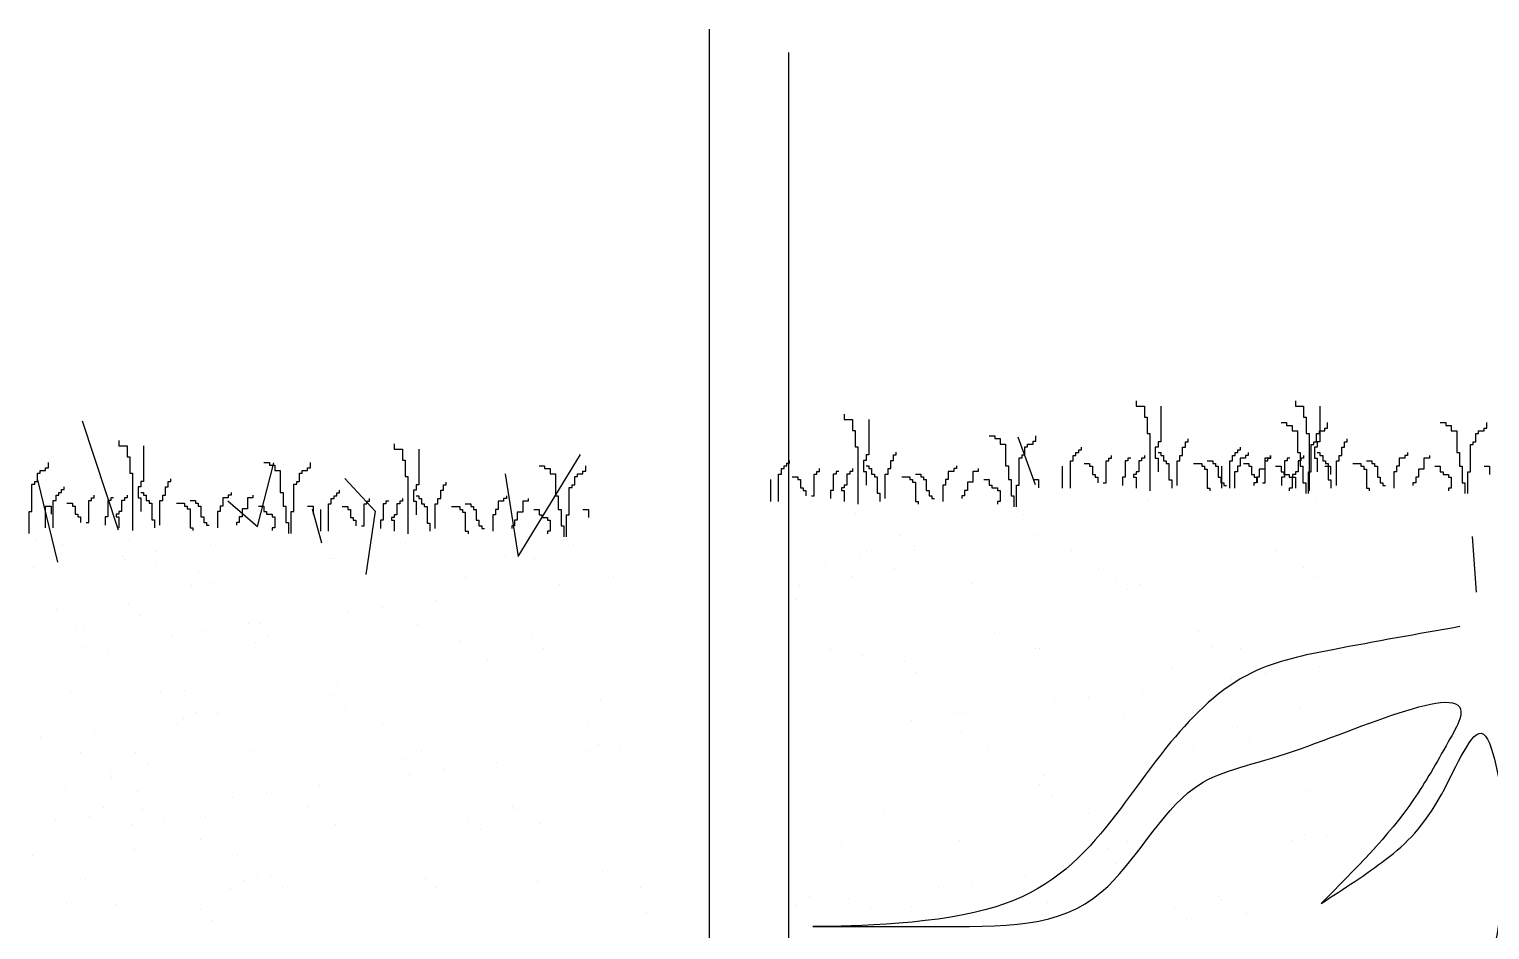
# Model space of a CAD drawing. Extents: x 109 to 4309, y -673 to 2245.
# Drawn here: x 2866.4 to 3310.6, y 872.6 to 1146.6 of the extents above; entities that cross this region are included whole.
import ezdxf

# ---------------------------------------------------------------- set-up
doc = ezdxf.new("R2010")
doc.units = 0
doc.header["$MEASUREMENT"] = 0
doc.layers.add('STAIR', color=140, linetype='CONTINUOUS')
doc.layers.add('TREE', color=3, linetype='CONTINUOUS')

msp = doc.modelspace()

# ---------------------------------------------------------------- linework, layer by layer
at = {"layer": 'STAIR', "linetype": 'CONTINUOUS'}
for p, q in [((3073.16, 1146.65), (3073.16, 477.8)), ((3097.35, 1139.57), (3097.35, 470.73))]:
    msp.add_line(p, q, dxfattribs=at)
at = {"layer": 'TREE', "linetype": 'CONTINUOUS'}
for p, q in [((3203.07, 1033.59), (3203.07, 1031.93)), ((3203.07, 1031.93), (3205.57, 1031.93)), ((3205.57, 1031.93), (3205.57, 1028.6)), ((3210.56, 1031.93), (3210.56, 1021.13)), ((3251.5, 1033.59), (3251.5, 1031.93)), ((3251.5, 1031.93), (3253.99, 1031.93)), ((3253.99, 1031.93), (3253.99, 1028.6)), ((3258.99, 1031.93), (3258.99, 1021.13)), ((3114.29, 1029.56), (3114.29, 1027.89)), ((3114.29, 1027.89), (3116.78, 1027.89)), ((3116.78, 1027.89), (3116.78, 1024.57)), ((3121.77, 1027.89), (3121.77, 1017.09)), ((3205.57, 1028.6), (3206.4, 1028.6)), ((3206.4, 1028.6), (3206.4, 1023.62)), ((3247.17, 1026.94), (3248.83, 1026.94)), ((3248.83, 1026.94), (3248.83, 1026.11)), ((3253.99, 1028.6), (3254.83, 1028.6)), ((3254.83, 1028.6), (3254.83, 1023.62)), ((3261.31, 1025.28), (3261.31, 1026.94)), ((3295.6, 1026.94), (3297.26, 1026.94)), ((3297.26, 1026.94), (3297.26, 1026.11)), ((3309.74, 1025.28), (3309.74, 1026.94)), ((3116.78, 1024.57), (3117.61, 1024.57)), ((3117.61, 1024.57), (3117.61, 1019.59)), ((3158.38, 1022.91), (3160.05, 1022.91)), ((3160.05, 1022.91), (3160.05, 1022.08)), ((3160.05, 1022.08), (3161.71, 1022.08)), ((3161.71, 1022.08), (3161.71, 1020.42)), ((3172.53, 1021.25), (3172.53, 1022.91)), ((3206.4, 1023.62), (3207.23, 1023.62)), ((3207.23, 1023.62), (3207.23, 1006.17)), ((3218.88, 1021.13), (3218.88, 1021.96)), ((3248.83, 1026.11), (3250.5, 1026.11)), ((3250.5, 1026.11), (3250.5, 1024.45)), ((3250.5, 1024.45), (3252.16, 1024.45)), ((3252.16, 1024.45), (3252.16, 1017.8)), ((3254.83, 1023.62), (3255.66, 1023.62)), ((3255.66, 1023.62), (3255.66, 1006.17)), ((3257.98, 1021.13), (3257.98, 1023.62)), ((3257.98, 1023.62), (3258.82, 1023.62)), ((3258.82, 1023.62), (3258.82, 1024.45)), ((3258.82, 1024.45), (3260.48, 1024.45)), ((3260.48, 1024.45), (3260.48, 1025.28)), ((3260.48, 1025.28), (3261.31, 1025.28)), ((3267.31, 1021.13), (3267.31, 1021.96)), ((3297.26, 1026.11), (3298.92, 1026.11)), ((3298.92, 1026.11), (3298.92, 1024.45)), ((3298.92, 1024.45), (3300.59, 1024.45)), ((3300.59, 1024.45), (3300.59, 1017.8)), ((3306.41, 1021.13), (3306.41, 1023.62)), ((3306.41, 1023.62), (3307.24, 1023.62)), ((3307.24, 1023.62), (3307.24, 1024.45)), ((3307.24, 1024.45), (3308.91, 1024.45)), ((3308.91, 1024.45), (3308.91, 1025.28)), ((3308.91, 1025.28), (3309.74, 1025.28)), ((2893.65, 1021.49), (2893.65, 1019.83)), ((2893.65, 1019.83), (2896.14, 1019.83)), ((2896.14, 1019.83), (2896.14, 1016.51)), ((2901.13, 1019.83), (2901.13, 1009.03)), ((2977.38, 1020.48), (2977.38, 1018.82)), ((2977.38, 1018.82), (2979.88, 1018.82)), ((2979.88, 1018.82), (2979.88, 1015.5)), ((2984.87, 1018.82), (2984.87, 1008.02)), ((3117.61, 1019.59), (3118.45, 1019.59)), ((3118.45, 1019.59), (3118.45, 1002.14)), ((3130.1, 1017.09), (3130.1, 1017.92)), ((3161.71, 1020.42), (3163.38, 1020.42)), ((3163.38, 1020.42), (3163.38, 1013.77)), ((3169.2, 1017.09), (3169.2, 1019.59)), ((3169.2, 1019.59), (3170.03, 1019.59)), ((3170.03, 1019.59), (3170.03, 1020.42)), ((3170.03, 1020.42), (3171.7, 1020.42)), ((3171.7, 1020.42), (3171.7, 1021.25)), ((3171.7, 1021.25), (3172.53, 1021.25)), ((3184.77, 1016.97), (3184.77, 1017.8)), ((3184.77, 1017.8), (3185.6, 1017.8)), ((3185.6, 1017.8), (3185.6, 1018.63)), ((3185.6, 1018.63), (3186.43, 1018.63)), ((3186.43, 1018.63), (3186.43, 1019.46)), ((3209.73, 1019.46), (3208.89, 1019.46)), ((3208.89, 1019.46), (3208.89, 1016.14)), ((3210.56, 1021.13), (3209.73, 1021.13)), ((3209.73, 1021.13), (3209.73, 1019.46)), ((3209.73, 1017.8), (3210.56, 1017.8)), ((3210.56, 1017.8), (3210.56, 1016.97)), ((3217.21, 1016.97), (3217.21, 1019.46)), ((3217.21, 1019.46), (3218.05, 1019.46)), ((3218.05, 1019.46), (3218.05, 1021.13)), ((3218.05, 1021.13), (3218.88, 1021.13)), ((3233.19, 1016.97), (3233.19, 1017.8)), ((3233.19, 1017.8), (3234.02, 1017.8)), ((3234.02, 1017.8), (3234.02, 1018.63)), ((3234.02, 1018.63), (3234.86, 1018.63)), ((3234.86, 1018.63), (3234.86, 1019.46)), ((3237.18, 1017.8), (3237.18, 1016.97)), ((3252.16, 1017.8), (3252.99, 1017.8)), ((3252.99, 1017.8), (3252.99, 1013.65)), ((3256.32, 1011.99), (3256.32, 1020.29)), ((3256.32, 1020.29), (3257.15, 1020.29)), ((3257.15, 1020.29), (3257.15, 1021.13)), ((3257.15, 1021.13), (3257.98, 1021.13)), ((3258.15, 1019.46), (3257.32, 1019.46)), ((3257.32, 1019.46), (3257.32, 1016.14)), ((3258.99, 1021.13), (3258.15, 1021.13)), ((3258.15, 1021.13), (3258.15, 1019.46)), ((3258.15, 1017.8), (3258.99, 1017.8)), ((3258.99, 1017.8), (3258.99, 1016.97)), ((3265.64, 1016.97), (3265.64, 1019.46)), ((3265.64, 1019.46), (3266.47, 1019.46)), ((3266.47, 1019.46), (3266.47, 1021.13)), ((3266.47, 1021.13), (3267.31, 1021.13)), ((3285.61, 1017.8), (3285.61, 1016.97)), ((3300.59, 1017.8), (3301.42, 1017.8)), ((3301.42, 1017.8), (3301.42, 1013.65)), ((3304.75, 1011.99), (3304.75, 1020.29)), ((3304.75, 1020.29), (3305.58, 1020.29)), ((3305.58, 1020.29), (3305.58, 1021.13)), ((3305.58, 1021.13), (3306.41, 1021.13)), ((2871.35, 1012.35), (2871.35, 1013.18)), ((2871.35, 1013.18), (2872.18, 1013.18)), ((2872.18, 1013.18), (2872.18, 1014.84)), ((2896.14, 1016.51), (2896.97, 1016.51)), ((2896.97, 1016.51), (2896.97, 1011.52)), ((2937.74, 1014.84), (2939.41, 1014.84)), ((2939.41, 1014.84), (2939.41, 1014.01)), ((2939.41, 1014.01), (2941.07, 1014.01)), ((2941.07, 1014.01), (2941.07, 1012.35)), ((2951.06, 1012.35), (2951.06, 1013.18)), ((2951.06, 1013.18), (2951.89, 1013.18)), ((2951.89, 1013.18), (2951.89, 1014.84)), ((2979.88, 1015.5), (2980.71, 1015.5)), ((2980.71, 1015.5), (2980.71, 1010.51)), ((3021.48, 1013.84), (3023.15, 1013.84)), ((3023.15, 1013.84), (3023.15, 1013.01)), ((3023.15, 1013.01), (3024.81, 1013.01)), ((3024.81, 1013.01), (3024.81, 1011.34)), ((3035.63, 1012.17), (3035.63, 1013.84)), ((3095.98, 1012.94), (3095.98, 1013.77)), ((3095.98, 1013.77), (3096.81, 1013.77)), ((3096.81, 1013.77), (3096.81, 1014.6)), ((3096.81, 1014.6), (3097.65, 1014.6)), ((3097.65, 1014.6), (3097.65, 1015.43)), ((3120.94, 1015.43), (3120.11, 1015.43)), ((3120.11, 1015.43), (3120.11, 1012.11)), ((3121.77, 1017.09), (3120.94, 1017.09)), ((3120.94, 1017.09), (3120.94, 1015.43)), ((3120.94, 1013.77), (3121.77, 1013.77)), ((3121.77, 1013.77), (3121.77, 1012.94)), ((3128.43, 1012.94), (3128.43, 1015.43)), ((3128.43, 1015.43), (3129.26, 1015.43)), ((3129.26, 1015.43), (3129.26, 1017.09)), ((3129.26, 1017.09), (3130.1, 1017.09)), ((3148.4, 1013.77), (3148.4, 1012.94)), ((3163.38, 1013.77), (3164.21, 1013.77)), ((3164.21, 1013.77), (3164.21, 1009.62)), ((3167.54, 1007.95), (3167.54, 1016.26)), ((3167.54, 1016.26), (3168.37, 1016.26)), ((3168.37, 1016.26), (3168.37, 1017.09)), ((3168.37, 1017.09), (3169.2, 1017.09)), ((3180.6, 1013.65), (3180.6, 1007)), ((3183.1, 1007), (3183.1, 1015.31)), ((3183.1, 1015.31), (3183.93, 1015.31)), ((3183.93, 1015.31), (3183.93, 1016.97)), ((3183.93, 1016.97), (3184.77, 1016.97)), ((3187.26, 1014.48), (3188.93, 1014.48)), ((3188.93, 1014.48), (3188.93, 1013.65)), ((3188.93, 1013.65), (3189.76, 1013.65)), ((3189.76, 1013.65), (3189.76, 1011.16)), ((3193.92, 1008.66), (3193.92, 1015.31)), ((3193.92, 1015.31), (3194.75, 1015.31)), ((3194.75, 1015.31), (3194.75, 1016.14)), ((3194.75, 1016.14), (3195.58, 1016.14)), ((3195.58, 1016.14), (3195.58, 1016.97)), ((3200.57, 1015.31), (3199.74, 1015.31)), ((3199.74, 1015.31), (3199.74, 1010.32)), ((3201.41, 1016.14), (3200.57, 1016.14)), ((3200.57, 1016.14), (3200.57, 1015.31)), ((3204.73, 1015.31), (3203.9, 1015.31)), ((3203.9, 1015.31), (3203.9, 1011.99)), ((3205.57, 1016.14), (3204.73, 1016.14)), ((3204.73, 1016.14), (3204.73, 1015.31)), ((3205.57, 1016.97), (3205.57, 1016.14)), ((3208.89, 1016.14), (3209.73, 1016.14)), ((3209.73, 1016.14), (3209.73, 1011.99)), ((3210.56, 1016.97), (3211.39, 1016.97)), ((3211.39, 1016.97), (3211.39, 1015.31)), ((3211.39, 1015.31), (3212.22, 1015.31)), ((3212.22, 1015.31), (3212.22, 1014.48)), ((3212.22, 1014.48), (3213.05, 1014.48)), ((3213.05, 1014.48), (3213.05, 1009.49)), ((3215.55, 1007.83), (3215.55, 1015.31)), ((3215.55, 1015.31), (3216.38, 1015.31)), ((3216.38, 1015.31), (3216.38, 1016.97)), ((3216.38, 1016.97), (3217.21, 1016.97)), ((3220.54, 1014.48), (3223.04, 1014.48)), ((3223.04, 1014.48), (3223.04, 1013.65)), ((3223.04, 1013.65), (3223.87, 1013.65)), ((3223.87, 1013.65), (3223.87, 1012.82)), ((3224.7, 1015.31), (3226.37, 1015.31)), ((3226.37, 1015.31), (3226.37, 1014.48)), ((3226.37, 1014.48), (3227.2, 1014.48)), ((3227.2, 1014.48), (3227.2, 1013.65)), ((3227.2, 1013.65), (3228.03, 1013.65)), ((3228.03, 1013.65), (3228.03, 1010.32)), ((3229.03, 1013.65), (3229.03, 1007)), ((3231.53, 1007), (3231.53, 1015.31)), ((3231.53, 1015.31), (3232.36, 1015.31)), ((3232.36, 1015.31), (3232.36, 1016.97)), ((3232.36, 1016.97), (3233.19, 1016.97)), ((3234.69, 1013.65), (3233.86, 1013.65)), ((3233.86, 1013.65), (3233.86, 1011.99)), ((3236.35, 1016.14), (3234.69, 1016.14)), ((3234.69, 1016.14), (3234.69, 1013.65)), ((3235.69, 1014.48), (3237.35, 1014.48)), ((3237.18, 1016.97), (3236.35, 1016.97)), ((3236.35, 1016.97), (3236.35, 1016.14)), ((3237.35, 1014.48), (3237.35, 1013.65)), ((3237.35, 1013.65), (3238.18, 1013.65)), ((3238.18, 1013.65), (3238.18, 1011.16)), ((3243.84, 1016.14), (3242.18, 1016.14)), ((3242.18, 1016.14), (3242.18, 1012.82)), ((3242.35, 1008.66), (3242.35, 1015.31)), ((3242.35, 1015.31), (3243.18, 1015.31)), ((3243.18, 1015.31), (3243.18, 1016.14)), ((3243.18, 1016.14), (3244.01, 1016.14)), ((3243.84, 1016.97), (3243.84, 1016.14)), ((3244.01, 1016.14), (3244.01, 1016.97)), ((3245.5, 1013.65), (3247.17, 1013.65)), ((3247.17, 1013.65), (3247.17, 1011.99)), ((3249, 1015.31), (3248.17, 1015.31)), ((3248.17, 1015.31), (3248.17, 1010.32)), ((3249.83, 1016.14), (3249, 1016.14)), ((3249, 1016.14), (3249, 1015.31)), ((3253.16, 1015.31), (3252.33, 1015.31)), ((3252.33, 1015.31), (3252.33, 1011.99)), ((3252.99, 1013.65), (3253.82, 1013.65)), ((3253.99, 1016.14), (3253.16, 1016.14)), ((3253.16, 1016.14), (3253.16, 1015.31)), ((3253.82, 1013.65), (3253.82, 1008.66)), ((3253.99, 1016.97), (3253.99, 1016.14)), ((3257.32, 1016.14), (3258.15, 1016.14)), ((3258.15, 1016.14), (3258.15, 1011.99)), ((3258.99, 1016.97), (3259.82, 1016.97)), ((3259.82, 1016.97), (3259.82, 1015.31)), ((3259.82, 1015.31), (3260.65, 1015.31)), ((3260.48, 1013.65), (3262.15, 1013.65)), ((3260.65, 1015.31), (3260.65, 1014.48)), ((3260.65, 1014.48), (3261.48, 1014.48)), ((3261.48, 1014.48), (3261.48, 1009.49)), ((3262.15, 1013.65), (3262.15, 1011.16)), ((3263.98, 1007.83), (3263.98, 1015.31)), ((3263.98, 1015.31), (3264.81, 1015.31)), ((3264.81, 1015.31), (3264.81, 1016.97)), ((3264.81, 1016.97), (3265.64, 1016.97)), ((3268.97, 1014.48), (3271.47, 1014.48)), ((3271.47, 1014.48), (3271.47, 1013.65)), ((3271.47, 1013.65), (3272.3, 1013.65)), ((3272.3, 1013.65), (3272.3, 1012.82)), ((3273.13, 1015.31), (3274.79, 1015.31)), ((3274.79, 1015.31), (3274.79, 1014.48)), ((3274.79, 1014.48), (3275.63, 1014.48)), ((3275.63, 1014.48), (3275.63, 1013.65)), ((3275.63, 1013.65), (3276.46, 1013.65)), ((3276.46, 1013.65), (3276.46, 1010.32)), ((3283.12, 1013.65), (3282.28, 1013.65)), ((3282.28, 1013.65), (3282.28, 1011.99)), ((3284.78, 1016.14), (3283.12, 1016.14)), ((3283.12, 1016.14), (3283.12, 1013.65)), ((3285.61, 1016.97), (3284.78, 1016.97)), ((3284.78, 1016.97), (3284.78, 1016.14)), ((3292.27, 1016.14), (3290.6, 1016.14)), ((3290.6, 1016.14), (3290.6, 1012.82)), ((3292.27, 1016.97), (3292.27, 1016.14)), ((3293.93, 1013.65), (3295.6, 1013.65)), ((3295.6, 1013.65), (3295.6, 1011.99)), ((3301.42, 1013.65), (3302.25, 1013.65)), ((3302.25, 1013.65), (3302.25, 1008.66)), ((3308.91, 1013.65), (3310.57, 1013.65)), ((3310.57, 1013.65), (3310.57, 1011.16)), ((2868.02, 1008.2), (2868.02, 1009.03)), ((2868.02, 1009.03), (2868.86, 1009.03)), ((2868.86, 1009.03), (2868.86, 1011.52)), ((2868.86, 1011.52), (2869.69, 1011.52)), ((2869.69, 1011.52), (2869.69, 1012.35)), ((2869.69, 1012.35), (2871.35, 1012.35)), ((2896.97, 1011.52), (2897.81, 1011.52)), ((2897.81, 1011.52), (2897.81, 994.07)), ((2901.13, 1009.03), (2900.3, 1009.03)), ((2900.3, 1009.03), (2900.3, 1007.37)), ((2908.62, 1007.37), (2908.62, 1009.03)), ((2908.62, 1009.03), (2909.45, 1009.03)), ((2909.45, 1009.03), (2909.45, 1009.86)), ((2941.07, 1012.35), (2942.74, 1012.35)), ((2942.74, 1012.35), (2942.74, 1005.71)), ((2947.73, 1008.2), (2947.73, 1009.03)), ((2947.73, 1009.03), (2948.56, 1009.03)), ((2948.56, 1009.03), (2948.56, 1011.52)), ((2948.56, 1011.52), (2949.39, 1011.52)), ((2949.39, 1011.52), (2949.39, 1012.35)), ((2949.39, 1012.35), (2951.06, 1012.35)), ((2980.71, 1010.51), (2981.54, 1010.51)), ((2981.54, 1010.51), (2981.54, 993.07)), ((2993.19, 1008.02), (2993.19, 1008.85)), ((3024.81, 1011.34), (3026.47, 1011.34)), ((3026.47, 1011.34), (3026.47, 1004.7)), ((3032.3, 1008.02), (3032.3, 1010.51)), ((3032.3, 1010.51), (3033.13, 1010.51)), ((3033.13, 1010.51), (3033.13, 1011.34)), ((3033.13, 1011.34), (3034.8, 1011.34)), ((3034.8, 1011.34), (3034.8, 1012.17)), ((3034.8, 1012.17), (3035.63, 1012.17)), ((3091.82, 1009.62), (3091.82, 1002.97)), ((3094.32, 1002.97), (3094.32, 1011.28)), ((3094.32, 1011.28), (3095.15, 1011.28)), ((3095.15, 1011.28), (3095.15, 1012.94)), ((3095.15, 1012.94), (3095.98, 1012.94)), ((3098.48, 1010.45), (3100.14, 1010.45)), ((3100.14, 1010.45), (3100.14, 1009.62)), ((3100.14, 1009.62), (3100.97, 1009.62)), ((3100.97, 1009.62), (3100.97, 1007.12)), ((3105.13, 1004.63), (3105.13, 1011.28)), ((3105.13, 1011.28), (3105.97, 1011.28)), ((3105.97, 1011.28), (3105.97, 1012.11)), ((3105.97, 1012.11), (3106.8, 1012.11)), ((3106.8, 1012.11), (3106.8, 1012.94)), ((3111.79, 1011.28), (3110.96, 1011.28)), ((3110.96, 1011.28), (3110.96, 1006.29)), ((3112.62, 1012.11), (3111.79, 1012.11)), ((3111.79, 1012.11), (3111.79, 1011.28)), ((3115.95, 1011.28), (3115.12, 1011.28)), ((3115.12, 1011.28), (3115.12, 1007.95)), ((3116.78, 1012.11), (3115.95, 1012.11)), ((3115.95, 1012.11), (3115.95, 1011.28)), ((3116.78, 1012.94), (3116.78, 1012.11)), ((3120.11, 1012.11), (3120.94, 1012.11)), ((3120.94, 1012.11), (3120.94, 1007.95)), ((3121.77, 1012.94), (3122.61, 1012.94)), ((3122.61, 1012.94), (3122.61, 1011.28)), ((3122.61, 1011.28), (3123.44, 1011.28)), ((3123.44, 1011.28), (3123.44, 1010.45)), ((3123.44, 1010.45), (3124.27, 1010.45)), ((3124.27, 1010.45), (3124.27, 1005.46)), ((3126.77, 1003.8), (3126.77, 1011.28)), ((3126.77, 1011.28), (3127.6, 1011.28)), ((3127.6, 1011.28), (3127.6, 1012.94)), ((3127.6, 1012.94), (3128.43, 1012.94)), ((3131.76, 1010.45), (3134.26, 1010.45)), ((3134.26, 1010.45), (3134.26, 1009.62)), ((3134.26, 1009.62), (3135.09, 1009.62)), ((3135.09, 1009.62), (3135.09, 1008.78)), ((3135.09, 1008.78), (3135.92, 1008.78)), ((3135.92, 1011.28), (3137.58, 1011.28)), ((3135.92, 1008.78), (3135.92, 1002.97)), ((3137.58, 1011.28), (3137.58, 1010.45)), ((3137.58, 1010.45), (3138.42, 1010.45)), ((3138.42, 1010.45), (3138.42, 1009.62)), ((3138.42, 1009.62), (3139.25, 1009.62)), ((3139.25, 1009.62), (3139.25, 1006.29)), ((3145.9, 1009.62), (3145.07, 1009.62)), ((3145.07, 1009.62), (3145.07, 1007.95)), ((3147.57, 1012.11), (3145.9, 1012.11)), ((3145.9, 1012.11), (3145.9, 1009.62)), ((3148.4, 1012.94), (3147.57, 1012.94)), ((3147.57, 1012.94), (3147.57, 1012.11)), ((3153.39, 1008.78), (3151.73, 1008.78)), ((3151.73, 1008.78), (3151.73, 1006.29)), ((3155.06, 1012.11), (3153.39, 1012.11)), ((3153.39, 1012.11), (3153.39, 1008.78)), ((3155.06, 1012.94), (3155.06, 1012.11)), ((3156.72, 1009.62), (3158.38, 1009.62)), ((3158.38, 1009.62), (3158.38, 1007.95)), ((3164.21, 1009.62), (3165.04, 1009.62)), ((3165.04, 1009.62), (3165.04, 1004.63)), ((3171.7, 1009.62), (3173.36, 1009.62)), ((3173.36, 1009.62), (3173.36, 1007.12)), ((3189.76, 1011.16), (3190.59, 1011.16)), ((3190.59, 1011.16), (3190.59, 1010.32)), ((3190.59, 1010.32), (3191.42, 1010.32)), ((3191.42, 1010.32), (3191.42, 1008.66)), ((3193.09, 1008.66), (3193.92, 1008.66)), ((3199.74, 1010.32), (3198.91, 1010.32)), ((3198.91, 1010.32), (3198.91, 1007.83)), ((3203.07, 1011.16), (3202.24, 1011.16)), ((3202.24, 1011.16), (3202.24, 1010.32)), ((3202.24, 1010.32), (3203.07, 1010.32)), ((3203.9, 1011.99), (3203.07, 1011.99)), ((3203.07, 1011.99), (3203.07, 1011.16)), ((3203.07, 1010.32), (3203.07, 1007)), ((3213.05, 1009.49), (3213.89, 1009.49)), ((3213.89, 1009.49), (3213.89, 1007)), ((3223.87, 1012.82), (3224.7, 1012.82)), ((3224.7, 1012.82), (3224.7, 1007)), ((3228.03, 1010.32), (3228.86, 1010.32)), ((3228.86, 1010.32), (3228.86, 1008.66)), ((3228.86, 1008.66), (3229.7, 1008.66)), ((3229.7, 1008.66), (3229.7, 1007.83)), ((3233.86, 1011.99), (3233.02, 1011.99)), ((3233.02, 1011.99), (3233.02, 1007)), ((3238.18, 1011.16), (3239.02, 1011.16)), ((3239.68, 1008.66), (3238.85, 1008.66)), ((3238.85, 1008.66), (3238.85, 1007.83)), ((3239.02, 1011.16), (3239.02, 1010.32)), ((3239.02, 1010.32), (3239.85, 1010.32)), ((3240.51, 1010.32), (3239.68, 1010.32)), ((3239.68, 1010.32), (3239.68, 1008.66)), ((3239.85, 1010.32), (3239.85, 1008.66)), ((3242.18, 1012.82), (3240.51, 1012.82)), ((3240.51, 1012.82), (3240.51, 1010.32)), ((3241.51, 1008.66), (3242.35, 1008.66)), ((3247.17, 1011.99), (3248, 1011.99)), ((3248.17, 1010.32), (3247.34, 1010.32)), ((3247.34, 1010.32), (3247.34, 1007.83)), ((3248, 1011.99), (3248, 1011.16)), ((3248, 1011.16), (3249.66, 1011.16)), ((3249.66, 1011.16), (3249.66, 1010.32)), ((3249.66, 1010.32), (3250.5, 1010.32)), ((3250.5, 1010.32), (3250.5, 1007)), ((3251.5, 1011.16), (3250.67, 1011.16)), ((3250.67, 1011.16), (3250.67, 1010.32)), ((3250.67, 1010.32), (3251.5, 1010.32)), ((3252.33, 1011.99), (3251.5, 1011.99)), ((3251.5, 1011.99), (3251.5, 1011.16)), ((3251.5, 1010.32), (3251.5, 1007)), ((3253.82, 1008.66), (3254.66, 1008.66)), ((3254.66, 1008.66), (3254.66, 1005.34)), ((3255.49, 1005.34), (3255.49, 1011.99)), ((3255.49, 1011.99), (3256.32, 1011.99)), ((3261.48, 1009.49), (3262.31, 1009.49)), ((3262.31, 1009.49), (3262.31, 1007)), ((3272.3, 1012.82), (3273.13, 1012.82)), ((3273.13, 1012.82), (3273.13, 1007)), ((3276.46, 1010.32), (3277.29, 1010.32)), ((3277.29, 1010.32), (3277.29, 1008.66)), ((3277.29, 1008.66), (3278.12, 1008.66)), ((3278.12, 1008.66), (3278.12, 1007.83)), ((3282.28, 1011.99), (3281.45, 1011.99)), ((3281.45, 1011.99), (3281.45, 1007)), ((3288.11, 1008.66), (3287.28, 1008.66)), ((3287.28, 1008.66), (3287.28, 1007.83)), ((3288.94, 1010.32), (3288.11, 1010.32)), ((3288.11, 1010.32), (3288.11, 1008.66)), ((3290.6, 1012.82), (3288.94, 1012.82)), ((3288.94, 1012.82), (3288.94, 1010.32)), ((3295.6, 1011.99), (3296.43, 1011.99)), ((3296.43, 1011.99), (3296.43, 1011.16)), ((3296.43, 1011.16), (3298.09, 1011.16)), ((3298.09, 1011.16), (3298.09, 1010.32)), ((3298.09, 1010.32), (3298.92, 1010.32)), ((3298.92, 1010.32), (3298.92, 1007)), ((3302.25, 1008.66), (3303.08, 1008.66)), ((3303.08, 1008.66), (3303.08, 1005.34)), ((3303.92, 1005.34), (3303.92, 1011.99)), ((3303.92, 1011.99), (3304.75, 1011.99)), ((2867.19, 999.89), (2867.19, 1008.2)), ((2867.19, 1008.2), (2868.02, 1008.2)), ((2874.51, 1003.21), (2874.51, 1004.87)), ((2874.51, 1004.87), (2875.34, 1004.87)), ((2875.34, 1004.87), (2875.34, 1005.71)), ((2875.34, 1005.71), (2876.17, 1005.71)), ((2876.17, 1005.71), (2876.17, 1006.54)), ((2876.17, 1006.54), (2877, 1006.54)), ((2877, 1006.54), (2877, 1007.37)), ((2886.16, 1004.04), (2886.16, 1004.87)), ((2896.14, 1004.87), (2896.14, 1004.04)), ((2900.3, 1007.37), (2899.47, 1007.37)), ((2899.47, 1007.37), (2899.47, 1004.04)), ((2900.3, 1005.71), (2901.13, 1005.71)), ((2901.13, 1005.71), (2901.13, 1004.87)), ((2901.13, 1004.87), (2901.97, 1004.87)), ((2901.97, 1004.87), (2901.97, 1003.21)), ((2906.96, 1003.21), (2906.96, 1004.87)), ((2906.96, 1004.87), (2907.79, 1004.87)), ((2907.79, 1004.87), (2907.79, 1007.37)), ((2907.79, 1007.37), (2908.62, 1007.37)), ((2927.76, 1004.87), (2926.93, 1004.87)), ((2926.93, 1004.87), (2926.93, 1004.04)), ((2927.76, 1005.71), (2927.76, 1004.87)), ((2934.42, 1004.87), (2934.42, 1004.04)), ((2942.74, 1005.71), (2943.57, 1005.71)), ((2943.57, 1005.71), (2943.57, 1001.55)), ((2946.9, 999.89), (2946.9, 1008.2)), ((2946.9, 1008.2), (2947.73, 1008.2)), ((2959.08, 1003.87), (2959.08, 1004.7)), ((2959.08, 1004.7), (2959.91, 1004.7)), ((2959.91, 1004.7), (2959.91, 1005.53)), ((2959.91, 1005.53), (2960.74, 1005.53)), ((2960.74, 1005.53), (2960.74, 1006.36)), ((2984.04, 1006.36), (2983.21, 1006.36)), ((2983.21, 1006.36), (2983.21, 1003.04)), ((2984.87, 1008.02), (2984.04, 1008.02)), ((2984.04, 1008.02), (2984.04, 1006.36)), ((2984.04, 1004.7), (2984.87, 1004.7)), ((2984.87, 1004.7), (2984.87, 1003.87)), ((2991.53, 1003.87), (2991.53, 1006.36)), ((2991.53, 1006.36), (2992.36, 1006.36)), ((2992.36, 1006.36), (2992.36, 1008.02)), ((2992.36, 1008.02), (2993.19, 1008.02)), ((3011.5, 1004.7), (3011.5, 1003.87)), ((3026.47, 1004.7), (3027.31, 1004.7)), ((3027.31, 1004.7), (3027.31, 1000.54)), ((3030.64, 998.88), (3030.64, 1007.19)), ((3030.64, 1007.19), (3031.47, 1007.19)), ((3031.47, 1007.19), (3031.47, 1008.02)), ((3031.47, 1008.02), (3032.3, 1008.02)), ((3100.97, 1007.12), (3101.81, 1007.12)), ((3101.81, 1007.12), (3101.81, 1006.29)), ((3101.81, 1006.29), (3102.64, 1006.29)), ((3102.64, 1006.29), (3102.64, 1004.63)), ((3104.3, 1004.63), (3105.13, 1004.63)), ((3110.96, 1006.29), (3110.13, 1006.29)), ((3110.13, 1006.29), (3110.13, 1003.8)), ((3114.29, 1007.12), (3113.45, 1007.12)), ((3113.45, 1007.12), (3113.45, 1006.29)), ((3113.45, 1006.29), (3114.29, 1006.29)), ((3115.12, 1007.95), (3114.29, 1007.95)), ((3114.29, 1007.95), (3114.29, 1007.12)), ((3114.29, 1006.29), (3114.29, 1002.97)), ((3124.27, 1005.46), (3125.1, 1005.46)), ((3125.1, 1005.46), (3125.1, 1002.97)), ((3139.25, 1006.29), (3140.08, 1006.29)), ((3140.08, 1006.29), (3140.08, 1004.63)), ((3140.08, 1004.63), (3140.91, 1004.63)), ((3140.91, 1004.63), (3140.91, 1003.8)), ((3145.07, 1007.95), (3144.24, 1007.95)), ((3144.24, 1007.95), (3144.24, 1002.97)), ((3150.9, 1004.63), (3150.06, 1004.63)), ((3150.06, 1004.63), (3150.06, 1003.8)), ((3151.73, 1006.29), (3150.9, 1006.29)), ((3150.9, 1006.29), (3150.9, 1004.63)), ((3158.38, 1007.95), (3159.22, 1007.95)), ((3159.22, 1007.95), (3159.22, 1007.12)), ((3159.22, 1007.12), (3160.88, 1007.12)), ((3160.88, 1007.12), (3160.88, 1006.29)), ((3160.88, 1006.29), (3161.71, 1006.29)), ((3161.71, 1006.29), (3161.71, 1002.97)), ((3165.04, 1004.63), (3165.87, 1004.63)), ((3165.87, 1004.63), (3165.87, 1001.31)), ((3166.7, 1001.31), (3166.7, 1007.95)), ((3166.7, 1007.95), (3167.54, 1007.95)), ((3224.7, 1007), (3225.54, 1007)), ((3225.54, 1007), (3225.54, 1006.17)), ((3229.7, 1007.83), (3230.53, 1007.83)), ((3250.5, 1007), (3249.66, 1007)), ((3249.66, 1007), (3249.66, 1006.17)), ((3273.13, 1007), (3273.96, 1007)), ((3273.96, 1007), (3273.96, 1006.17)), ((3278.12, 1007.83), (3278.95, 1007.83)), ((3298.92, 1007), (3298.09, 1007)), ((3298.09, 1007), (3298.09, 1006.17)), ((2866.36, 993.24), (2866.36, 999.89)), ((2866.36, 999.89), (2867.19, 999.89)), ((2871.18, 1001.55), (2871.18, 994.9)), ((2871.35, 1001.55), (2873.02, 1001.55)), ((2873.02, 1001.55), (2873.02, 999.06)), ((2873.68, 994.9), (2873.68, 1003.21)), ((2873.68, 1003.21), (2874.51, 1003.21)), ((2877.84, 1002.38), (2879.5, 1002.38)), ((2879.5, 1002.38), (2879.5, 1001.55)), ((2879.5, 1001.55), (2880.33, 1001.55)), ((2880.33, 1001.55), (2880.33, 999.06)), ((2884.49, 996.57), (2884.49, 1003.21)), ((2884.49, 1003.21), (2885.33, 1003.21)), ((2885.33, 1003.21), (2885.33, 1004.04)), ((2885.33, 1004.04), (2886.16, 1004.04)), ((2891.15, 1003.21), (2890.32, 1003.21)), ((2890.32, 1003.21), (2890.32, 998.23)), ((2891.98, 1004.04), (2891.15, 1004.04)), ((2891.15, 1004.04), (2891.15, 1003.21)), ((2894.48, 999.89), (2893.65, 999.89)), ((2893.65, 999.89), (2893.65, 999.06)), ((2895.31, 1003.21), (2894.48, 1003.21)), ((2894.48, 1003.21), (2894.48, 999.89)), ((2896.14, 1004.04), (2895.31, 1004.04)), ((2895.31, 1004.04), (2895.31, 1003.21)), ((2899.47, 1004.04), (2900.3, 1004.04)), ((2900.3, 1004.04), (2900.3, 999.89)), ((2901.97, 1003.21), (2902.8, 1003.21)), ((2902.8, 1003.21), (2902.8, 1002.38)), ((2902.8, 1002.38), (2903.63, 1002.38)), ((2903.63, 1002.38), (2903.63, 997.4)), ((2906.13, 995.73), (2906.13, 1003.21)), ((2906.13, 1003.21), (2906.96, 1003.21)), ((2911.12, 1002.38), (2913.61, 1002.38)), ((2913.61, 1002.38), (2913.61, 1001.55)), ((2913.61, 1001.55), (2914.45, 1001.55)), ((2914.45, 1001.55), (2914.45, 1000.72)), ((2914.45, 1000.72), (2915.28, 1000.72)), ((2915.28, 1003.21), (2916.94, 1003.21)), ((2915.28, 1000.72), (2915.28, 994.9)), ((2916.94, 1003.21), (2916.94, 1002.38)), ((2916.94, 1002.38), (2917.78, 1002.38)), ((2917.78, 1002.38), (2917.78, 1001.55)), ((2917.78, 1001.55), (2918.61, 1001.55)), ((2918.61, 1001.55), (2918.61, 998.23)), ((2924.43, 999.89), (2923.6, 999.89)), ((2923.6, 999.89), (2923.6, 994.9)), ((2925.26, 1001.55), (2924.43, 1001.55)), ((2924.43, 1001.55), (2924.43, 999.89)), ((2926.93, 1004.04), (2925.26, 1004.04)), ((2925.26, 1004.04), (2925.26, 1001.55)), ((2932.75, 1000.72), (2931.09, 1000.72)), ((2931.09, 1000.72), (2931.09, 998.23)), ((2934.42, 1004.04), (2932.75, 1004.04)), ((2932.75, 1004.04), (2932.75, 1000.72)), ((2936.08, 1001.55), (2937.74, 1001.55)), ((2937.74, 1001.55), (2937.74, 999.89)), ((2937.74, 999.89), (2938.58, 999.89)), ((2938.58, 999.89), (2938.58, 999.06)), ((2943.57, 1001.55), (2944.4, 1001.55)), ((2944.4, 1001.55), (2944.4, 996.57)), ((2946.06, 993.24), (2946.06, 999.89)), ((2946.06, 999.89), (2946.9, 999.89)), ((2951.06, 1001.55), (2952.72, 1001.55)), ((2952.72, 1001.55), (2952.72, 999.06)), ((2954.92, 1000.54), (2954.92, 993.9)), ((2957.42, 993.9), (2957.42, 1002.2)), ((2957.42, 1002.2), (2958.25, 1002.2)), ((2958.25, 1002.2), (2958.25, 1003.87)), ((2958.25, 1003.87), (2959.08, 1003.87)), ((2961.58, 1001.37), (2963.24, 1001.37)), ((2963.24, 1001.37), (2963.24, 1000.54)), ((2963.24, 1000.54), (2964.07, 1000.54)), ((2964.07, 1000.54), (2964.07, 998.05)), ((2968.23, 995.56), (2968.23, 1002.2)), ((2968.23, 1002.2), (2969.06, 1002.2)), ((2969.06, 1002.2), (2969.06, 1003.04)), ((2969.06, 1003.04), (2969.9, 1003.04)), ((2969.9, 1003.04), (2969.9, 1003.87)), ((2974.89, 1002.2), (2974.06, 1002.2)), ((2974.06, 1002.2), (2974.06, 997.22)), ((2975.72, 1003.04), (2974.89, 1003.04)), ((2974.89, 1003.04), (2974.89, 1002.2)), ((2979.05, 1002.2), (2978.22, 1002.2)), ((2978.22, 1002.2), (2978.22, 998.88)), ((2979.88, 1003.04), (2979.05, 1003.04)), ((2979.05, 1003.04), (2979.05, 1002.2)), ((2979.88, 1003.87), (2979.88, 1003.04)), ((2983.21, 1003.04), (2984.04, 1003.04)), ((2984.04, 1003.04), (2984.04, 998.88)), ((2984.87, 1003.87), (2985.7, 1003.87)), ((2985.7, 1003.87), (2985.7, 1002.2)), ((2985.7, 1002.2), (2986.54, 1002.2)), ((2986.54, 1002.2), (2986.54, 1001.37)), ((2986.54, 1001.37), (2987.37, 1001.37)), ((2987.37, 1001.37), (2987.37, 996.39)), ((2989.87, 994.73), (2989.87, 1002.2)), ((2989.87, 1002.2), (2990.7, 1002.2)), ((2990.7, 1002.2), (2990.7, 1003.87)), ((2990.7, 1003.87), (2991.53, 1003.87)), ((2994.86, 1001.37), (2997.35, 1001.37)), ((2997.35, 1001.37), (2997.35, 1000.54)), ((2997.35, 1000.54), (2998.19, 1000.54)), ((2998.19, 1000.54), (2998.19, 999.71)), ((2998.19, 999.71), (2999.02, 999.71)), ((2999.02, 1002.2), (3000.68, 1002.2)), ((2999.02, 999.71), (2999.02, 993.9)), ((3000.68, 1002.2), (3000.68, 1001.37)), ((3000.68, 1001.37), (3001.51, 1001.37)), ((3001.51, 1001.37), (3001.51, 1000.54)), ((3001.51, 1000.54), (3002.35, 1000.54)), ((3002.35, 1000.54), (3002.35, 997.22)), ((3009, 1000.54), (3008.17, 1000.54)), ((3008.17, 1000.54), (3008.17, 998.88)), ((3010.67, 1003.04), (3009, 1003.04)), ((3009, 1003.04), (3009, 1000.54)), ((3011.5, 1003.87), (3010.67, 1003.87)), ((3010.67, 1003.87), (3010.67, 1003.04)), ((3016.49, 999.71), (3014.83, 999.71)), ((3014.83, 999.71), (3014.83, 997.22)), ((3018.15, 1003.04), (3016.49, 1003.04)), ((3016.49, 1003.04), (3016.49, 999.71)), ((3018.15, 1003.87), (3018.15, 1003.04)), ((3019.82, 1000.54), (3021.48, 1000.54)), ((3021.48, 1000.54), (3021.48, 998.88)), ((3027.31, 1000.54), (3028.14, 1000.54)), ((3028.14, 1000.54), (3028.14, 995.56)), ((3034.8, 1000.54), (3036.46, 1000.54)), ((3036.46, 1000.54), (3036.46, 998.05)), ((3135.92, 1002.97), (3136.75, 1002.97)), ((3136.75, 1002.97), (3136.75, 1002.14)), ((3140.91, 1003.8), (3141.74, 1003.8)), ((3161.71, 1002.97), (3160.88, 1002.97)), ((3160.88, 1002.97), (3160.88, 1002.14)), ((3206.39, 1003.26), (3206.39, 1003.26)), ((3254.82, 1003.26), (3254.82, 1003.26)), ((3257.55, 1003.02), (3257.55, 1003.02)), ((3305.98, 1003.02), (3305.98, 1003.02)), ((2880.33, 999.06), (2881.17, 999.06)), ((2881.17, 999.06), (2881.17, 998.23)), ((2881.17, 998.23), (2882, 998.23)), ((2882, 998.23), (2882, 996.57)), ((2883.66, 996.57), (2884.49, 996.57)), ((2888.8, 996), (2888.8, 996)), ((2890.32, 998.23), (2889.49, 998.23)), ((2889.49, 998.23), (2889.49, 995.73)), ((2893.65, 999.06), (2892.81, 999.06)), ((2892.81, 999.06), (2892.81, 998.23)), ((2892.81, 998.23), (2893.65, 998.23)), ((2893.65, 998.23), (2893.65, 994.9)), ((2897.45, 995.5), (2897.45, 995.5)), ((2903.63, 997.4), (2904.46, 997.4)), ((2904.46, 997.4), (2904.46, 994.9)), ((2918.61, 998.23), (2919.44, 998.23)), ((2919.44, 998.23), (2919.44, 996.57)), ((2919.44, 996.57), (2920.27, 996.57)), ((2920.27, 996.57), (2920.27, 995.73)), ((2920.27, 995.73), (2921.1, 995.73)), ((2930.26, 996.57), (2929.42, 996.57)), ((2929.42, 996.57), (2929.42, 995.73)), ((2931.09, 998.23), (2930.26, 998.23)), ((2930.26, 998.23), (2930.26, 996.57)), ((2938.58, 999.06), (2940.24, 999.06)), ((2940.24, 999.06), (2940.24, 998.23)), ((2940.24, 998.23), (2941.07, 998.23)), ((2941.07, 998.23), (2941.07, 994.9)), ((2944.4, 996.57), (2945.23, 996.57)), ((2945.23, 996.57), (2945.23, 993.24)), ((2964.07, 998.05), (2964.9, 998.05)), ((2964.9, 998.05), (2964.9, 997.22)), ((2964.9, 997.22), (2965.74, 997.22)), ((2965.74, 997.22), (2965.74, 995.56)), ((2967.4, 995.56), (2968.23, 995.56)), ((2974.06, 997.22), (2973.22, 997.22)), ((2973.22, 997.22), (2973.22, 994.73)), ((2977.38, 998.05), (2976.55, 998.05)), ((2976.55, 998.05), (2976.55, 997.22)), ((2976.55, 997.22), (2977.38, 997.22)), ((2978.22, 998.88), (2977.38, 998.88)), ((2977.38, 998.88), (2977.38, 998.05)), ((2977.38, 997.22), (2977.38, 993.9)), ((2987.37, 996.39), (2988.2, 996.39)), ((2988.2, 996.39), (2988.2, 993.9)), ((3002.35, 997.22), (3003.18, 997.22)), ((3003.18, 997.22), (3003.18, 995.56)), ((3003.18, 995.56), (3004.01, 995.56)), ((3004.01, 995.56), (3004.01, 994.73)), ((3008.17, 998.88), (3007.34, 998.88)), ((3007.34, 998.88), (3007.34, 993.9)), ((3013.99, 995.56), (3013.16, 995.56)), ((3013.16, 995.56), (3013.16, 994.73)), ((3014.83, 997.22), (3013.99, 997.22)), ((3013.99, 997.22), (3013.99, 995.56)), ((3021.48, 998.88), (3022.31, 998.88)), ((3022.31, 998.88), (3022.31, 998.05)), ((3022.31, 998.05), (3023.98, 998.05)), ((3023.98, 998.05), (3023.98, 997.22)), ((3023.98, 997.22), (3024.81, 997.22)), ((3024.81, 997.22), (3024.81, 993.9)), ((3028.14, 995.56), (3028.97, 995.56)), ((3028.97, 995.56), (3028.97, 992.23)), ((3029.8, 992.23), (3029.8, 998.88)), ((3029.8, 998.88), (3030.64, 998.88)), ((3117.61, 999.23), (3117.61, 999.23)), ((3168.77, 998.98), (3168.77, 998.98)), ((2868.43, 990.92), (2868.43, 990.92)), ((2896.97, 991.16), (2896.97, 991.16)), ((2915.28, 994.9), (2916.11, 994.9)), ((2916.11, 994.9), (2916.11, 994.07)), ((2941.07, 994.9), (2940.24, 994.9)), ((2940.24, 994.9), (2940.24, 994.07)), ((2948.13, 990.92), (2948.13, 990.92)), ((2999.02, 993.9), (2999.85, 993.9)), ((2999.85, 993.9), (2999.85, 993.07)), ((3004.01, 994.73), (3004.84, 994.73)), ((3024.81, 993.9), (3023.98, 993.9)), ((3023.98, 993.9), (3023.98, 993.07)), ((3131.53, 992.59), (3131.53, 992.59)), ((3162.52, 991.56), (3162.52, 991.56)), ((3172.93, 992.93), (3172.93, 992.93)), ((2876.58, 989.73), (2876.58, 989.73)), ((2905.21, 987.69), (2905.21, 987.69)), ((2921.47, 989.83), (2921.47, 989.83)), ((2980.71, 990.16), (2980.71, 990.16)), ((3031.87, 989.91), (3031.87, 989.91)), ((3121.05, 987.87), (3121.05, 987.87)), ((3135.36, 987.99), (3135.36, 987.99)), ((3135.6, 989.63), (3135.6, 989.63)), ((3183.34, 987.98), (3183.34, 987.98)), ((3245.62, 988.1), (3245.62, 988.1)), ((2867.64, 982.74), (2867.64, 982.74)), ((2894.8, 986.32), (2894.8, 986.32)), ((2895.41, 985.41), (2895.41, 985.41)), ((2904.95, 983.52), (2904.95, 983.52)), ((2957.69, 985.52), (2957.69, 985.52)), ((2958.97, 985.47), (2958.97, 985.47)), ((3011.32, 986.14), (3011.32, 986.14)), ((3019.97, 985.63), (3019.97, 985.63)), ((3108.69, 984.47), (3108.69, 984.47)), ((3119.1, 985.85), (3119.1, 985.85)), ((3129.49, 982.5), (3129.49, 982.5)), ((3191.77, 982.61), (3191.77, 982.61)), ((3254.05, 982.72), (3254.05, 982.72)), ((2917.9, 981.63), (2917.9, 981.63)), ((2921.58, 978.25), (2921.58, 978.25)), ((2999.11, 979.86), (2999.11, 979.86)), ((3027.74, 977.82), (3027.74, 977.82)), ((3044, 979.97), (3044, 979.97)), ((3116.71, 980.07), (3116.71, 980.07)), ((3152.95, 978.07), (3152.95, 978.07)), ((3196.74, 979.38), (3196.74, 979.38)), ((3204.11, 977.82), (3204.11, 977.82)), ((3258.13, 979.77), (3258.13, 979.77)), ((2915.84, 977.25), (2915.84, 977.25)), ((3017.33, 976.45), (3017.33, 976.45)), ((3099.61, 973.13), (3099.61, 973.13)), ((3100.6, 977.4), (3100.6, 977.4)), ((3200.43, 976.01), (3200.43, 976.01)), ((2874.8, 970.13), (2874.8, 970.13)), ((2896.49, 971.49), (2896.49, 971.49)), ((2963.49, 969.37), (2963.49, 969.37)), ((2973.9, 970.74), (2973.9, 970.74)), ((2990.16, 972.88), (2990.16, 972.88)), ((2880.83, 965.02), (2880.83, 965.02)), ((2883.24, 964.76), (2883.24, 964.76)), ((2900.18, 968.11), (2900.18, 968.11)), ((2933.18, 965.69), (2933.18, 965.69)), ((2936.33, 965.79), (2936.33, 965.79)), ((2984.35, 965.44), (2984.35, 965.44)), ((3038.36, 967.39), (3038.36, 967.39)), ((2872.76, 960.04), (2872.76, 960.04)), ((2909.66, 962.28), (2909.66, 962.28)), ((2920.07, 963.65), (2920.07, 963.65)), ((2935.05, 960.15), (2935.05, 960.15)), ((2938.98, 962.31), (2938.98, 962.31)), ((2997.33, 960.27), (2997.33, 960.27)), ((3019.01, 961.62), (3019.01, 961.62)), ((3159.85, 963.15), (3159.85, 963.15)), ((3222.13, 963.27), (3222.13, 963.27)), ((2882.49, 958.7), (2882.49, 958.7)), ((2890.06, 957.46), (2890.06, 957.46)), ((3022.7, 958.25), (3022.7, 958.25)), ((3110.16, 958.05), (3110.16, 958.05)), ((3119.7, 956.17), (3119.7, 956.17)), ((3172.44, 958.17), (3172.44, 958.17)), ((3173.72, 958.12), (3173.72, 958.12)), ((3226.07, 958.79), (3226.07, 958.79)), ((3234.72, 958.28), (3234.72, 958.28)), ((2881.2, 954.67), (2881.2, 954.67)), ((2917.57, 952.16), (2917.57, 952.16)), ((2943.48, 954.78), (2943.48, 954.78)), ((3005.76, 954.89), (3005.76, 954.89)), ((3132.65, 954.28), (3132.65, 954.28)), ((3136.34, 950.9), (3136.34, 950.9)), ((3213.86, 952.51), (3213.86, 952.51)), ((3258.75, 952.61), (3258.75, 952.61)), ((2960.23, 946.93), (2960.23, 946.93)), ((3012.58, 947.6), (3012.58, 947.6)), ((3232.08, 949.1), (3232.08, 949.1)), ((3242.49, 950.47), (3242.49, 950.47)), ((2878.86, 944.76), (2878.86, 944.76)), ((2906.21, 944.99), (2906.21, 944.99)), ((2913.6, 945.41), (2913.6, 945.41)), ((2958.89, 944.07), (2958.89, 944.07)), ((3040.1, 942.3), (3040.1, 942.3)), ((3178.24, 942.02), (3178.24, 942.02)), ((3188.65, 943.39), (3188.65, 943.39)), ((3204.91, 945.53), (3204.91, 945.53)), ((2917.1, 938.71), (2917.1, 938.71)), ((2923.65, 938.33), (2923.65, 938.33)), ((2962.58, 940.69), (2962.58, 940.69)), ((3147.94, 938.33), (3147.94, 938.33)), ((3151.08, 938.44), (3151.08, 938.44)), ((3199.1, 938.09), (3199.1, 938.09)), ((3253.12, 940.03), (3253.12, 940.03)), ((2886.08, 933.39), (2886.08, 933.39)), ((2911.56, 935.32), (2911.56, 935.32)), ((2913.24, 936.96), (2913.24, 936.96)), ((2973.84, 935.44), (2973.84, 935.44)), ((3036.12, 935.55), (3036.12, 935.55)), ((3124.41, 934.93), (3124.41, 934.93)), ((3134.82, 936.3), (3134.82, 936.3)), ((3153.74, 934.96), (3153.74, 934.96)), ((3233.76, 934.27), (3233.76, 934.27)), ((2869.82, 931.25), (2869.82, 931.25)), ((3039.62, 928.85), (3039.62, 928.85)), ((3149.8, 932.8), (3149.8, 932.8)), ((3212.08, 932.91), (3212.08, 932.91)), ((3237.45, 930.89), (3237.45, 930.89)), ((2882.09, 926.48), (2882.09, 926.48)), ((2898.77, 926.52), (2898.77, 926.52)), ((2934.44, 927.15), (2934.44, 927.15)), ((2979.98, 924.75), (2979.98, 924.75)), ((2985.61, 926.9), (2985.61, 926.9)), ((3035.77, 927.1), (3035.77, 927.1)), ((3046.18, 928.47), (3046.18, 928.47)), ((3158.23, 927.43), (3158.23, 927.43)), ((3220.51, 927.54), (3220.51, 927.54)), ((2890.96, 920.05), (2890.96, 920.05)), ((2902.45, 923.14), (2902.45, 923.14)), ((2981.93, 920.01), (2981.93, 920.01)), ((2992.34, 921.38), (2992.34, 921.38)), ((3008.6, 923.52), (3008.6, 923.52)), ((3227.33, 920.25), (3227.33, 920.25)), ((2877.36, 916.37), (2877.36, 916.37)), ((2891.32, 918.93), (2891.32, 918.93)), ((2954.77, 916.44), (2954.77, 916.44)), ((3120.96, 917.64), (3120.96, 917.64)), ((3173.64, 916.72), (3173.64, 916.72)), ((3174.98, 919.58), (3174.98, 919.58)), ((2881.05, 912.99), (2881.05, 912.99)), ((2899.39, 914.67), (2899.39, 914.67)), ((2928.1, 912.92), (2928.1, 912.92)), ((2938.51, 914.29), (2938.51, 914.29)), ((3177.33, 913.34), (3177.33, 913.34)), ((3254.85, 914.95), (3254.85, 914.95)), ((2884.67, 907.21), (2884.67, 907.21)), ((2888.92, 909.96), (2888.92, 909.96)), ((2900.93, 909.35), (2900.93, 909.35)), ((2907.47, 906.45), (2907.47, 906.45)), ((2919.85, 907.19), (2919.85, 907.19)), ((2951.2, 910.07), (2951.2, 910.07)), ((2961.49, 908.4), (2961.49, 908.4)), ((2999.88, 906.51), (2999.88, 906.51)), ((3013.48, 910.18), (3013.48, 910.18)), ((3013.84, 909.07), (3013.84, 909.07)), ((3126.31, 907.97), (3126.31, 907.97)), ((3188.59, 908.09), (3188.59, 908.09)), ((3250.88, 908.2), (3250.88, 908.2)), ((2874.26, 905.84), (2874.26, 905.84)), ((2897.35, 904.58), (2897.35, 904.58)), ((2959.63, 904.7), (2959.63, 904.7)), ((3003.57, 903.13), (3003.57, 903.13)), ((3021.92, 904.81), (3021.92, 904.81)), ((2918.36, 900.18), (2918.36, 900.18)), ((3113.52, 899.16), (3113.52, 899.16)), ((3149.2, 899.8), (3149.2, 899.8)), ((3200.36, 899.55), (3200.36, 899.55)), ((3250.52, 899.75), (3250.52, 899.75)), ((3254.38, 901.5), (3254.38, 901.5)), ((3260.93, 901.12), (3260.93, 901.12)), ((2867.47, 895.22), (2867.47, 895.22)), ((2898.44, 897.05), (2898.44, 897.05)), ((2929.75, 895.33), (2929.75, 895.33)), ((3117.21, 895.79), (3117.21, 895.79)), ((3194.73, 897.4), (3194.73, 897.4)), ((3207.09, 894.03), (3207.09, 894.03)), ((3223.35, 896.17), (3223.35, 896.17)), ((2935.7, 888.61), (2935.7, 888.61)), ((2939.76, 888.95), (2939.76, 888.95)), ((3040.88, 890.31), (3040.88, 890.31)), ((3169.52, 889.08), (3169.52, 889.08)), ((3196.68, 892.66), (3196.68, 892.66)), ((2883.35, 887.94), (2883.35, 887.94)), ((2927.71, 885.24), (2927.71, 885.24)), ((2931.68, 887.61), (2931.68, 887.61)), ((2943.45, 885.58), (2943.45, 885.58)), ((2986.87, 888.37), (2986.87, 888.37)), ((2989.99, 885.35), (2989.99, 885.35)), ((3020.97, 887.18), (3020.97, 887.18)), ((3052.28, 885.47), (3052.28, 885.47)), ((3142.85, 885.57), (3142.85, 885.57)), ((3153.26, 886.94), (3153.26, 886.94)), ((2877.85, 880.52), (2877.85, 880.52)), ((2888.26, 881.89), (2888.26, 881.89)), ((2892.58, 880.39), (2892.58, 880.39)), ((2904.52, 884.03), (2904.52, 884.03)), ((3099.42, 879.86), (3099.42, 879.86)), ((3103.67, 882.61), (3103.67, 882.61)), ((3115.68, 882), (3115.68, 882)), ((3134.61, 879.84), (3134.61, 879.84)), ((3165.95, 882.72), (3165.95, 882.72)), ((3176.24, 881.05), (3176.24, 881.05)), ((3228.23, 882.83), (3228.23, 882.83)), ((3228.59, 881.71), (3228.59, 881.71)), ((2918.35, 878.81), (2918.35, 878.81)), ((2922.04, 875.43), (2922.04, 875.43)), ((3054.21, 877.74), (3054.21, 877.74)), ((3112.1, 877.23), (3112.1, 877.23)), ((3122.22, 879.1), (3122.22, 879.1)), ((3174.38, 877.35), (3174.38, 877.35)), ((3214.63, 879.16), (3214.63, 879.16)), ((3218.32, 875.78), (3218.32, 875.78)), ((3236.67, 877.46), (3236.67, 877.46)), ((3027.04, 874.17), (3027.04, 874.17))]:
    msp.add_line(p, q, dxfattribs=at)
at = {"layer": 'TREE'}
for p, q in [((2882.5, 1027.5), (2893.41, 994.34)), ((3167.11, 1022.58), (3172.4, 1008.11)), ((2935.83, 995.29), (2940.79, 1014.75)), ((3015.1, 986.18), (3034.1, 1017.26)), ((2868.93, 1009.54), (2875, 984.52)), ((2962.39, 1009.94), (2971.61, 1000)), ((3011.15, 1011.36), (3015.1, 986.18)), ((2926.76, 1003.12), (2935.83, 995.29)), ((2952.43, 1000.74), (2955.31, 990.33)), ((2971.61, 1000), (2968.76, 980.7)), ((3305.28, 992.27), (3306.5, 975.39))]:
    msp.add_line(p, q, dxfattribs=at)
for points in [[(3259.35, 880.64), (3278.97, 894.02), (3295.96, 913.81), (3308.7, 932.19), (3312.94, 920.88), (3314.36, 881.3), (3307.28, 850.2), (3288.88, 821.92), (3202.01, 746.56), (3277.56, 795.06), (3292.4, 811.05), (3301.62, 819.1), (3318.6, 841.71), (3332.76, 895.43), (3346.21, 912.08), (3363.43, 905.63), (3386.54, 889.78), (3406.36, 824.75), (3407.77, 817.68), (3402.11, 773.86), (3390.79, 721.56), (3383.71, 684.8), (3383.71, 681.97), (3390.79, 701.76), (3407.77, 762.55), (3414.85, 795.06), (3416.27, 800.72), (3429, 799.31), (3434.67, 800.72), (3443.16, 779.51), (3443.16, 744.17), (3448.82, 766.79), (3448.82, 785.17), (3450.23, 804.96), (3460.14, 800.72), (3465.8, 783.76), (3465.8, 737.11), (3460.14, 724.38), (3470.05, 735.69), (3477.13, 734.28), (3492.7, 704.59), (3498.36, 691.87), (3513.93, 653.7), (3498.36, 715.9), (3489.87, 754.07), (3488.45, 802.13), (3491.28, 831.82), (3489.87, 827.58), (3491.28, 831.82), (3516.76, 826.16), (3540.82, 804.96), (3559.22, 749.83), (3580.45, 683.39), (3593.19, 642.39), (3615.84, 609.88), (3639.9, 602.81), (3629.99, 608.46), (3611.59, 615.53), (3601.68, 628.26), (3588.94, 691.87), (3576.2, 762.55), (3537.99, 848.78), (3513.93, 865.75), (3511.1, 872.81), (3529.5, 892.61), (3579.04, 892.61), (3603.1, 888.37), (3631.41, 851.61), (3631.41, 850.2), (3644.14, 790.82), (3639.9, 840.3), (3638.48, 865.75), (3621.5, 885.54), (3579.04, 910.98), (3518.17, 925.12), (3418.11, 939.74), (3428.26, 998.04), (3533.74, 960.46), (3563.47, 956.22), (3583.28, 956.22), (3562.05, 959.05), (3546.48, 961.87), (3530.91, 968.94), (3516.76, 977.42), (3505.44, 1000.04)], [(3301.52, 964.87), (3262.87, 957.85), (3238.27, 950.83), (3213.67, 929.77), (3189.07, 898.19), (3150.42, 877.13), (3104.73, 873.62), (3139.87, 873.62), (3192.58, 884.15), (3220.7, 915.73), (3248.81, 926.26), (3301.52, 936.79), (3298.01, 929.77), (3287.46, 912.22), (3259.35, 880.64)]]:
    msp.add_spline(points, degree=3, dxfattribs=at)

doc.saveas('drawing.dxf')
